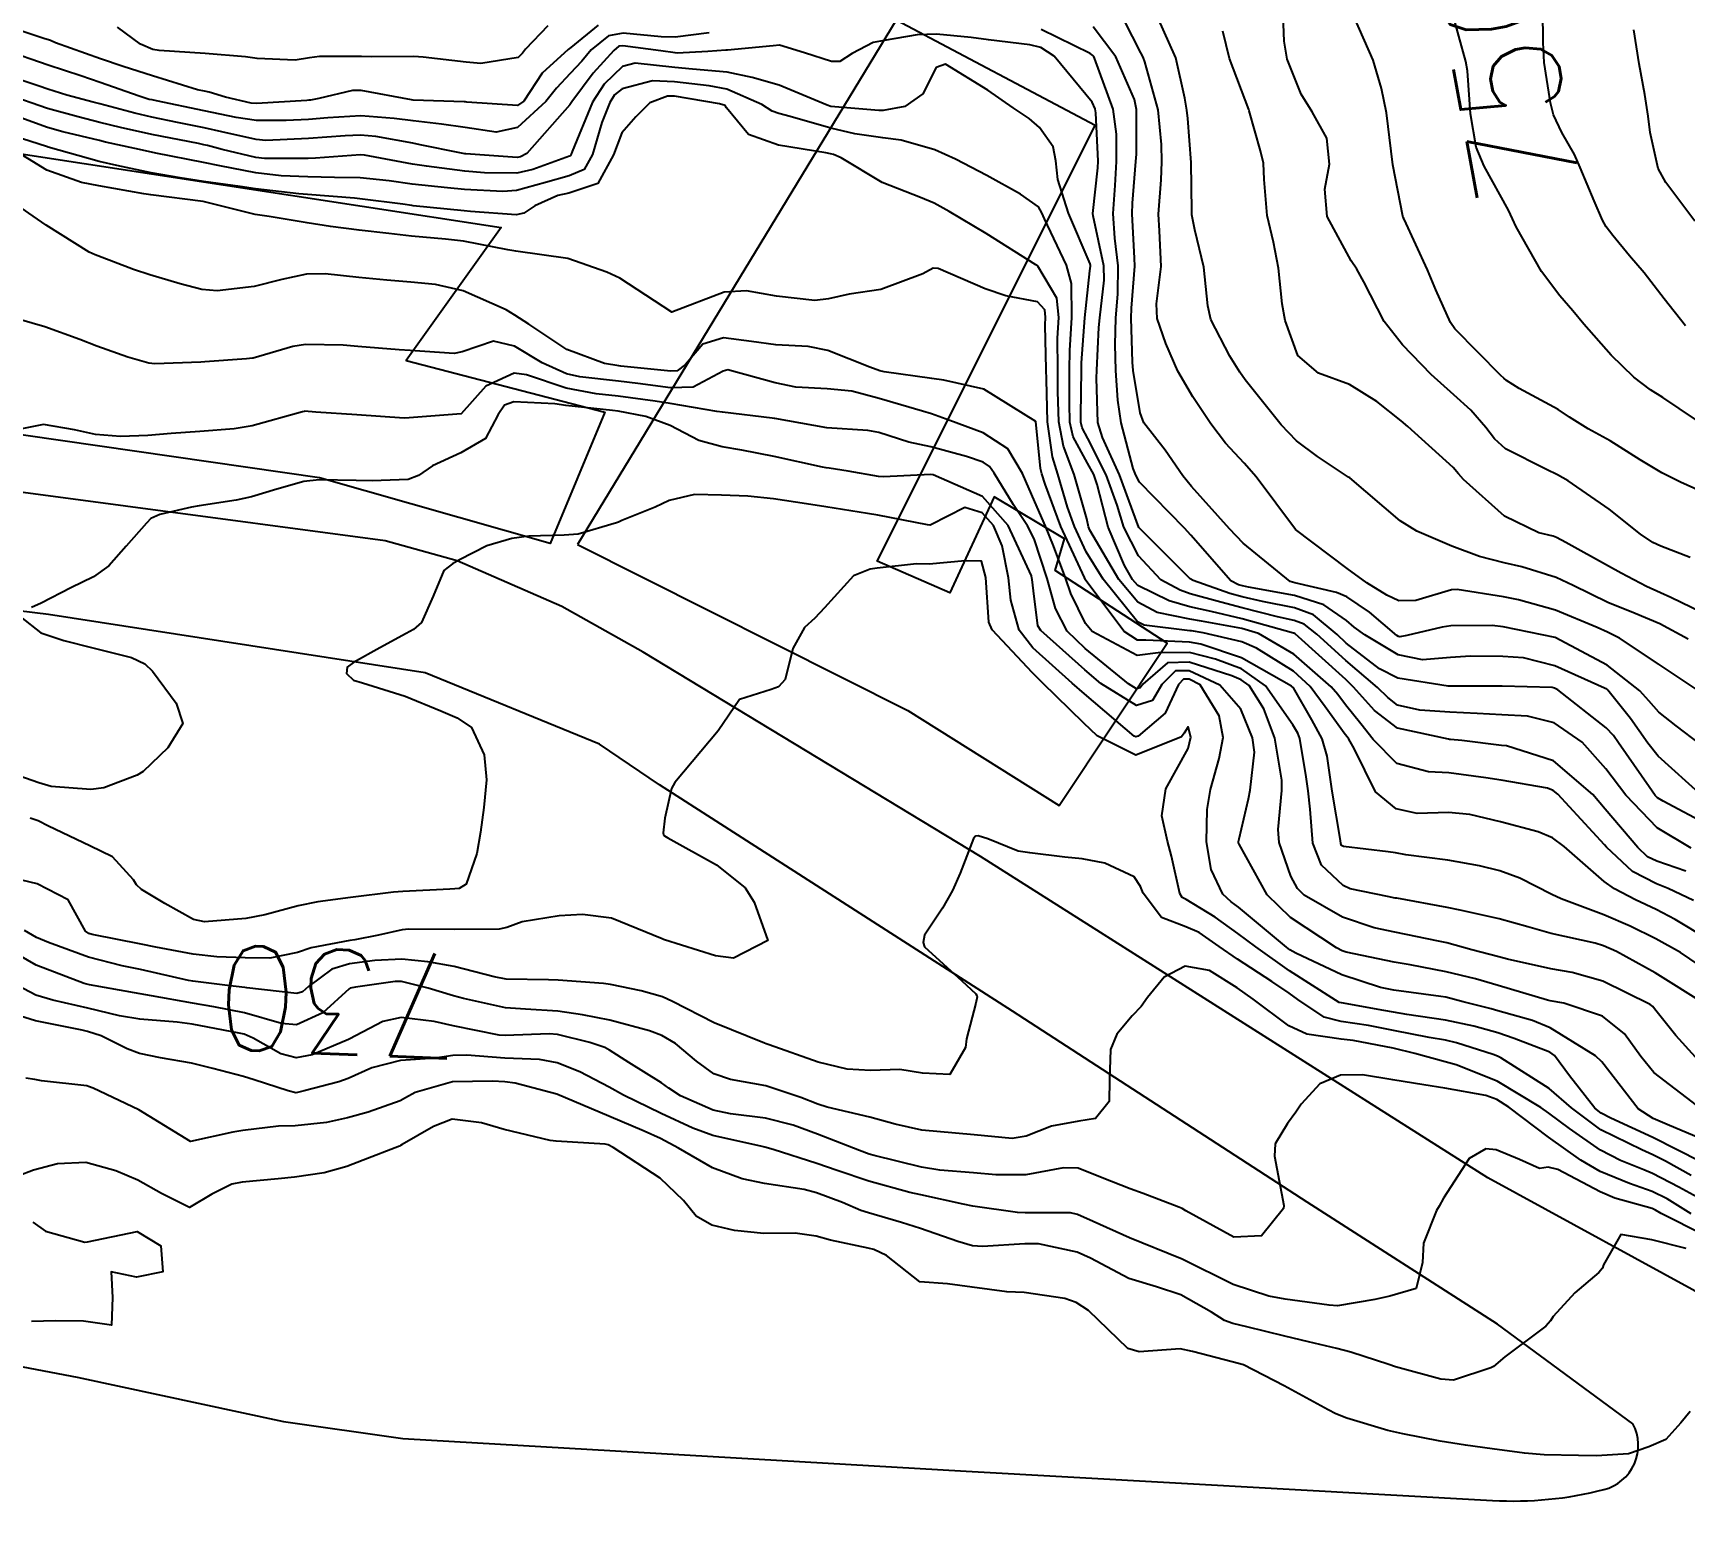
# Model space of a CAD drawing. Header units: metres. Extents: x 318500 to 325275, y 7408834 to 7428799.
# Drawn here: x 322549.2 to 322612.5, y 7418213.7 to 7418270.8 of the extents above; entities that cross this region are included whole.
import ezdxf
from ezdxf.enums import TextEntityAlignment as Align

# ---------------------------------------------------------------- set-up
doc = ezdxf.new("R2010")
doc.units = ezdxf.units.M
doc.header["$MEASUREMENT"] = 0
for name, color, linetype in [('Cotas', 45, 'Continuous'), ('Curvas de Nivel 1m', 11, 'Continuous'), ('Curvas de Nivel 5m', 15, 'Continuous'), ('Edificações', 30, 'Continuous'), ('Vias Primárias', 230, 'Continuous')]:
    doc.layers.add(name, color=color, linetype=linetype)
doc.styles.add('Style-STANDARD', font='STANDARD.shx')

msp = doc.modelspace()

# ---------------------------------------------------------------- linework, layer by layer
at = {"layer": 'Curvas de Nivel 1m', "flags": 128}
for points, elevation in [([(322612.586, 7418247.564), (322611.509, 7418248.15), (322610.557, 7418248.552), (322609.52, 7418248.976), (322608.185, 7418249.623), (322607.533, 7418249.927), (322606.227, 7418250.34), (322605.538, 7418250.49), (322604.599, 7418250.732), (322603.544, 7418251.124), (322602.202, 7418251.703), (322601.556, 7418252.096), (322599.634, 7418253.739), (322599.603, 7418253.762), (322599.58, 7418253.776), (322598.399, 7418254.568), (322597.594, 7418255.166), (322597.006, 7418255.776), (322595.626, 7418257.502), (322595.416, 7418257.793), (322595.039, 7418258.399), (322594.309, 7418259.81), (322594.189, 7418260.336), (322594.041, 7418261.815), (322593.701, 7418263.237), (322593.581, 7418263.822), (322593.575, 7418263.96), (322593.562, 7418265.823), (322593.434, 7418267.502), (322593.386, 7418267.826), (322593.31, 7418268.283), (322592.968, 7418269.832), (322592.264, 7418271.392)], 746), ([(322612.667, 7418250.694), (322611.546, 7418251.131), (322611.237, 7418251.275), (322610.763, 7418251.592), (322609.564, 7418252.541), (322607.993, 7418253.626), (322607.583, 7418253.86), (322607.162, 7418254.061), (322605.598, 7418254.856), (322605.176, 7418255.239), (322604.848, 7418255.671), (322604.268, 7418256.338), (322603.618, 7418256.919), (322602.746, 7418257.699), (322601.647, 7418258.834), (322600.95, 7418259.727), (322600.163, 7418261.248), (322599.904, 7418261.738), (322599.685, 7418262.059), (322598.763, 7418263.754), (322598.68, 7418264.801), (322598.855, 7418265.753), (322598.754, 7418266.758), (322598.189, 7418267.764), (322597.77, 7418268.432), (322597.236, 7418269.778), (322597.117, 7418270.464), (322597.068, 7418271.781)], 748), ([(322612.489, 7418259.572), (322611.675, 7418260.599), (322610.907, 7418261.592), (322610.348, 7418262.252), (322609.704, 7418263.026), (322609.452, 7418263.36), (322609.313, 7418263.616), (322608.985, 7418264.357), (322608.449, 7418265.629), (322608.237, 7418266.125), (322607.753, 7418266.972), (322607.43, 7418267.643), (322607.313, 7418268.099), (322607.081, 7418269.647), (322607.034, 7418270.415), (322607.021, 7418271.648)], 751), ([(322570.848, 7418271.081), (322569.791, 7418270.222), (322569.749, 7418270.182), (322569.689, 7418270.142), (322568.693, 7418269.24), (322567.994, 7418268.166), (322567.758, 7418268.002), (322565.817, 7418268.132), (322565.76, 7418268.141), (322565.714, 7418268.146), (322563.76, 7418268.211), (322563.693, 7418268.221), (322561.765, 7418268.581), (322561.439, 7418268.579), (322560.146, 7418268.266), (322559.82, 7418268.208), (322559.759, 7418268.204), (322559.686, 7418268.198), (322557.758, 7418268.078), (322557.552, 7418268.098), (322556.569, 7418268.318), (322555.949, 7418268.513), (322555.763, 7418268.548), (322555.498, 7418268.599), (322553.772, 7418269.134), (322552.645, 7418269.499), (322551.781, 7418269.79), (322550.063, 7418270.406), (322549.872, 7418270.49), (322549.792, 7418270.517), (322549.645, 7418270.558), (322547.801, 7418271.171)], 744), ([(322575.09, 7418270.781), (322573.798, 7418270.618), (322573.257, 7418270.636), (322571.8, 7418270.775), (322571.243, 7418270.674), (322570.573, 7418270.128), (322570.212, 7418269.705), (322569.776, 7418269.225), (322569.252, 7418268.664), (322568.839, 7418268.154), (322567.75, 7418267.166), (322566.941, 7418266.985), (322565.75, 7418267.166), (322564.84, 7418267.292), (322563.752, 7418267.411), (322563.028, 7418267.506), (322561.754, 7418267.605), (322560.483, 7418267.532), (322559.752, 7418267.471), (322558.893, 7418267.425), (322557.751, 7418267.429), (322556.981, 7418267.54), (322555.755, 7418267.797), (322553.931, 7418268.175), (322553.759, 7418268.214), (322553.645, 7418268.238), (322553.259, 7418268.358), (322551.768, 7418268.881), (322551.023, 7418269.14), (322549.777, 7418269.552), (322548.073, 7418270.14)], 743), ([(322613.14, 7418241.554), (322611.443, 7418243.088), (322611.042, 7418243.586), (322610.387, 7418244.524), (322609.513, 7418245.609), (322609.471, 7418245.647), (322609.393, 7418245.689), (322607.484, 7418246.544), (322606.286, 7418246.85), (322605.489, 7418246.904), (322604.255, 7418246.912), (322603.488, 7418246.866), (322602.414, 7418246.773), (322601.489, 7418246.963), (322600.203, 7418247.729), (322599.797, 7418248.03), (322599.505, 7418248.28), (322598.641, 7418248.883), (322597.515, 7418249.245), (322595.753, 7418249.553), (322595.518, 7418249.608), (322595.371, 7418249.645), (322595.071, 7418249.797), (322593.546, 7418251.549), (322593.298, 7418251.824), (322591.576, 7418253.585), (322591.432, 7418253.851), (322591.335, 7418254.1), (322590.871, 7418255.857), (322590.749, 7418256.723), (322590.671, 7418257.86), (322590.649, 7418258.856), (322590.673, 7418259.86), (322590.743, 7418260.785), (322590.762, 7418261.859), (322590.631, 7418262.925), (322590.564, 7418263.861), (322590.644, 7418264.943), (322590.698, 7418265.86), (322590.702, 7418266.909), (322590.567, 7418267.862), (322589.857, 7418269.811), (322589.824, 7418269.879), (322589.791, 7418269.923), (322589.681, 7418269.992), (322587.805, 7418270.91)], 743), ([(322613.042, 7418243.556), (322612.131, 7418244.244), (322611.462, 7418244.775), (322611.087, 7418245.207), (322610.745, 7418245.591), (322609.484, 7418246.568), (322607.5, 7418247.63), (322605.506, 7418248.04), (322605.078, 7418248.095), (322603.506, 7418248.077), (322603.168, 7418248.028), (322601.816, 7418247.707), (322601.549, 7418247.66), (322601.499, 7418247.667), (322601.436, 7418247.711), (322600.383, 7418248.601), (322599.514, 7418249.187), (322599.125, 7418249.355), (322597.52, 7418249.726), (322597.353, 7418249.772), (322595.542, 7418251.248), (322595.024, 7418251.798), (322593.574, 7418253.417), (322593.238, 7418253.825), (322592.562, 7418254.808), (322591.748, 7418255.848), (322591.606, 7418256.229), (322591.335, 7418257.853), (322591.308, 7418258.18), (322591.258, 7418259.854), (322591.276, 7418260.242), (322591.394, 7418261.853), (322591.387, 7418262.151), (322591.29, 7418263.854), (322591.305, 7418264.265), (322591.439, 7418265.853), (322591.456, 7418266.14), (322591.465, 7418267.853), (322591.39, 7418268.231), (322590.675, 7418269.867), (322589.807, 7418271.009)], 744), ([(322613.513, 7418248.402), (322611.931, 7418249.167), (322611.526, 7418249.344), (322610.999, 7418249.588), (322610.029, 7418250.096), (322609.538, 7418250.367), (322607.905, 7418251.268), (322607.548, 7418251.463), (322607.427, 7418251.51), (322606.868, 7418251.64), (322605.559, 7418252.283), (322603.982, 7418253.684), (322603.796, 7418253.899), (322603.585, 7418254.147), (322601.858, 7418255.707), (322601.603, 7418255.923), (322600.67, 7418256.669), (322599.624, 7418257.323), (322598.43, 7418257.758), (322597.64, 7418258.431), (322597.151, 7418259.775), (322597.036, 7418260.407), (322596.906, 7418261.778), (322596.706, 7418262.774), (322596.465, 7418263.789), (322596.348, 7418265.173), (322596.321, 7418265.791), (322596.215, 7418266.263), (322595.776, 7418267.8), (322595.761, 7418267.846), (322595.024, 7418269.808), (322594.767, 7418270.849)], 747), ([(322613.572, 7418253.002), (322612.297, 7418253.573), (322611.585, 7418253.931), (322610.749, 7418254.436), (322609.603, 7418255.158), (322608.766, 7418255.623), (322608.05, 7418256.069), (322607.617, 7418256.357), (322606.114, 7418257.166), (322605.628, 7418257.468), (322605.526, 7418257.559), (322605.418, 7418257.663), (322603.656, 7418259.455), (322603.483, 7418259.693), (322602.921, 7418260.95), (322602.611, 7418261.706), (322601.709, 7418263.65), (322601.677, 7418263.72), (322601.664, 7418263.767), (322601.284, 7418265.725), (322601.221, 7418266.249), (322601.043, 7418267.727), (322600.849, 7418268.654), (322600.529, 7418269.733), (322599.814, 7418271.354)], 749), ([(322612.847, 7418263.569), (322611.732, 7418265.056), (322611.444, 7418265.584), (322611.13, 7418266.966), (322611.053, 7418267.591), (322610.936, 7418268.429), (322610.719, 7418269.596), (322610.515, 7418270.894)], 752), ([(322613.403, 7418240.42), (322611.635, 7418241.359), (322611.419, 7418241.495), (322611.332, 7418241.581), (322611.102, 7418241.908), (322609.927, 7418243.603), (322609.728, 7418243.881), (322609.456, 7418244.171), (322607.601, 7418245.629), (322607.471, 7418245.696), (322607.385, 7418245.718), (322605.472, 7418245.77), (322605.361, 7418245.772), (322603.471, 7418245.765), (322603.396, 7418245.766), (322601.475, 7418246.071), (322600.775, 7418246.426), (322599.495, 7418247.42), (322599.144, 7418247.745), (322598.246, 7418248.498), (322597.51, 7418248.762), (322596.291, 7418249.004), (322595.514, 7418249.186), (322595.037, 7418249.319), (322593.635, 7418249.818), (322593.521, 7418249.878), (322591.87, 7418251.52), (322591.55, 7418251.839), (322590.812, 7418253.858), (322590.164, 7418255.295), (322589.982, 7418255.866), (322589.931, 7418257.561), (322589.939, 7418257.867), (322590.022, 7418259.499), (322590.055, 7418259.866), (322590.219, 7418261.32), (322590.207, 7418261.865), (322589.796, 7418263.782), (322589.791, 7418263.869), (322589.986, 7418265.618), (322589.997, 7418265.867), (322589.908, 7418267.719), (322589.883, 7418267.869), (322589.764, 7418268.13), (322588.307, 7418269.895), (322587.795, 7418270.221), (322587.374, 7418270.329), (322585.799, 7418270.518), (322585.134, 7418270.602), (322583.802, 7418270.736), (322583.055, 7418270.707), (322581.798, 7418270.497), (322581.373, 7418270.41), (322580.566, 7418269.998), (322580.097, 7418269.693), (322579.785, 7418269.682), (322578.743, 7418270.02), (322577.794, 7418270.317), (322577.54, 7418270.287), (322575.791, 7418270.126), (322575.729, 7418270.123), (322575.042, 7418270.071), (322573.871, 7418270.006), (322573.789, 7418270.014), (322573.24, 7418270.095), (322571.793, 7418270.293), (322571.636, 7418270.269), (322571.442, 7418270.115), (322570.657, 7418269.246), (322569.84, 7418268.139), (322569.759, 7418268.022), (322568.106, 7418266.165), (322567.872, 7418266.034), (322567.738, 7418266.012), (322565.773, 7418266.156), (322565.739, 7418266.155), (322565.545, 7418266.193), (322564.027, 7418266.5), (322563.743, 7418266.554), (322562.324, 7418266.82), (322561.746, 7418266.873), (322561.158, 7418266.844), (322559.745, 7418266.736), (322558.114, 7418266.664), (322557.744, 7418266.696), (322556.423, 7418266.996), (322555.748, 7418267.149), (322554.737, 7418267.353), (322553.752, 7418267.555), (322553.097, 7418267.703), (322551.757, 7418268.064), (322551.505, 7418268.131), (322550.497, 7418268.399), (322549.763, 7418268.625), (322549.435, 7418268.743), (322547.773, 7418269.294)], 742), ([(322612.711, 7418239.56), (322611.401, 7418240.339), (322610.198, 7418241.598), (322609.435, 7418242.597), (322608.533, 7418243.619), (322607.457, 7418244.367), (322606.434, 7418244.62), (322605.46, 7418244.668), (322604.509, 7418244.722), (322603.461, 7418244.774), (322602.317, 7418244.846), (322601.463, 7418245.04), (322601.083, 7418245.332), (322600.694, 7418245.722), (322599.485, 7418246.748), (322598.37, 7418247.757), (322597.884, 7418248.144), (322597.505, 7418248.28), (322596.86, 7418248.422), (322595.51, 7418248.767), (322594.688, 7418248.979), (322593.515, 7418249.308), (322593.13, 7418249.439), (322592.393, 7418249.837), (322591.534, 7418250.758), (322590.979, 7418251.856), (322590.717, 7418252.704), (322590.305, 7418253.863), (322589.594, 7418255.252), (322589.382, 7418255.657), (322589.336, 7418255.874), (322589.33, 7418256.148), (322589.352, 7418257.874), (322589.36, 7418258.148), (322589.486, 7418259.873), (322589.678, 7418261.678), (322589.7, 7418261.85), (322589.7, 7418261.87), (322589.681, 7418261.935), (322588.854, 7418263.883), (322588.447, 7418265.171), (322588.376, 7418265.89), (322588.268, 7418266.415), (322587.753, 7418267.157), (322587.353, 7418267.503), (322586.743, 7418267.915), (322585.77, 7418268.595), (322584.148, 7418269.583), (322583.783, 7418269.454), (322583.276, 7418268.449), (322582.583, 7418267.968), (322581.758, 7418267.812), (322581.587, 7418267.812), (322579.76, 7418267.97), (322579.609, 7418268.012), (322577.771, 7418268.78), (322576.746, 7418269.075), (322575.778, 7418269.278), (322574.46, 7418269.399), (322573.781, 7418269.462), (322572.259, 7418269.629), (322571.781, 7418269.496), (322571.068, 7418268.823), (322570.621, 7418268.127), (322569.845, 7418266.242), (322569.813, 7418266.139), (322569.787, 7418266.092), (322569.739, 7418266.068), (322568.344, 7418265.548), (322567.729, 7418265.417), (322566.488, 7418265.423), (322565.73, 7418265.493), (322564.268, 7418265.676), (322563.733, 7418265.761), (322561.888, 7418266.098), (322561.738, 7418266.111), (322560.018, 7418265.985), (322559.736, 7418265.975), (322558.058, 7418265.972), (322557.736, 7418266.009), (322556.444, 7418266.319), (322555.881, 7418266.468), (322555.742, 7418266.498), (322555.532, 7418266.542), (322553.745, 7418266.896), (322552.542, 7418267.162), (322551.75, 7418267.354), (322550.924, 7418267.564), (322549.755, 7418267.892), (322548.201, 7418268.426)], 741), ([(322612.792, 7418237.559), (322611.822, 7418238.021), (322611.376, 7418238.194), (322610.463, 7418238.676), (322609.461, 7418239.609), (322609.391, 7418239.689), (322607.599, 7418241.628), (322607.422, 7418241.778), (322607.201, 7418241.856), (322605.428, 7418242.163), (322604.839, 7418242.258), (322603.431, 7418242.455), (322602.643, 7418242.487), (322601.436, 7418242.802), (322600.529, 7418243.724), (322600.054, 7418244.33), (322599.463, 7418245.055), (322599.171, 7418245.45), (322598.922, 7418245.748), (322597.488, 7418246.989), (322596.132, 7418247.784), (322595.502, 7418247.971), (322593.952, 7418248.261), (322593.505, 7418248.339), (322592.254, 7418248.585), (322591.511, 7418248.985), (322590.782, 7418249.857), (322589.675, 7418251.742), (322589.622, 7418251.869), (322589.555, 7418252.176), (322589.076, 7418253.878), (322588.665, 7418254.959), (322588.484, 7418255.887), (322588.455, 7418257.05), (322588.449, 7418257.888), (322588.442, 7418259.095), (322588.481, 7418259.888), (322588.409, 7418260.631), (322587.68, 7418261.856), (322587.659, 7418261.879), (322587.612, 7418261.901), (322585.698, 7418263.097), (322584.284, 7418263.944), (322583.715, 7418264.265), (322583.189, 7418264.486), (322581.726, 7418265.049), (322580.149, 7418266.004), (322579.853, 7418266.12), (322579.741, 7418266.148), (322579.564, 7418266.19), (322577.745, 7418266.486), (322576.595, 7418266.894), (322575.759, 7418267.914), (322575.704, 7418268.006), (322575.485, 7418268.064), (322573.764, 7418268.36), (322573.495, 7418268.362), (322572.818, 7418268.099), (322572.287, 7418267.572), (322571.748, 7418266.959), (322571.428, 7418266.115), (322570.832, 7418265.015), (322569.718, 7418264.644), (322569.304, 7418264.558), (322568.42, 7418264.159), (322567.995, 7418263.876), (322567.705, 7418263.82), (322565.95, 7418263.944), (322565.707, 7418263.966), (322563.761, 7418264.167), (322563.709, 7418264.175), (322563.367, 7418264.225), (322561.713, 7418264.43), (322561.515, 7418264.45), (322559.715, 7418264.589), (322559.376, 7418264.614), (322557.718, 7418264.809), (322557.132, 7418264.895), (322555.721, 7418265.094), (322554.83, 7418265.232), (322553.726, 7418265.429), (322552.401, 7418265.699), (322551.732, 7418265.858), (322549.779, 7418266.409), (322549.747, 7418266.417), (322547.746, 7418267.056)], 739), ([(322613.348, 7418236.081), (322612.094, 7418236.834), (322611.365, 7418237.222), (322610.574, 7418237.592), (322609.772, 7418238.002), (322609.377, 7418238.282), (322607.836, 7418239.626), (322607.395, 7418239.955), (322606.841, 7418240.196), (322605.404, 7418240.579), (322604.234, 7418240.851), (322603.409, 7418240.931), (322602.214, 7418240.896), (322601.41, 7418241.071), (322600.618, 7418241.722), (322599.803, 7418243.376), (322599.596, 7418243.738), (322599.534, 7418243.822), (322599.452, 7418243.92), (322598.683, 7418244.976), (322598.108, 7418245.76), (322597.479, 7418246.337), (322596.052, 7418247.224), (322595.495, 7418247.463), (322594.011, 7418247.812), (322593.564, 7418247.882), (322593.501, 7418247.892), (322591.755, 7418248.099), (322591.504, 7418248.232), (322590.189, 7418249.863), (322589.536, 7418250.911), (322589.083, 7418251.877), (322588.825, 7418252.617), (322588.451, 7418253.887), (322588.249, 7418254.552), (322588.056, 7418255.893), (322588.009, 7418257.509), (322588.001, 7418257.894), (322587.965, 7418259.586), (322587.975, 7418259.895), (322587.949, 7418260.182), (322587.666, 7418260.486), (322586.462, 7418260.712), (322585.67, 7418260.978), (322583.86, 7418261.766), (322583.678, 7418261.775), (322583.278, 7418261.558), (322581.67, 7418260.963), (322580.453, 7418260.783), (322579.666, 7418260.601), (322579.14, 7418260.54), (322577.667, 7418260.707), (322576.529, 7418260.908), (322575.668, 7418260.85), (322573.66, 7418260.09), (322571.673, 7418261.394), (322571.173, 7418261.616), (322569.68, 7418262.14), (322567.684, 7418262.424), (322567.381, 7418262.477), (322565.689, 7418262.802), (322565.002, 7418262.889), (322563.692, 7418263.001), (322562.829, 7418263.096), (322561.695, 7418263.226), (322560.593, 7418263.365), (322559.699, 7418263.507), (322558.246, 7418263.748), (322557.703, 7418263.83), (322555.71, 7418264.33), (322553.714, 7418264.586), (322553.442, 7418264.626), (322551.718, 7418264.925), (322551.054, 7418265.056), (322549.727, 7418265.526), (322548.268, 7418266.425)], 738), ([(322613.33, 7418234.864), (322612.303, 7418235.566), (322611.348, 7418236.096), (322610.373, 7418236.577), (322609.361, 7418237.01), (322607.728, 7418237.626), (322607.372, 7418237.786), (322606.147, 7418238.418), (322605.38, 7418238.7), (322604.602, 7418238.892), (322603.384, 7418239.103), (322601.778, 7418239.314), (322601.387, 7418239.38), (322601.1, 7418239.427), (322599.389, 7418239.625), (322599.32, 7418239.672), (322599.292, 7418239.741), (322599.273, 7418239.861), (322598.958, 7418241.747), (322598.77, 7418243.081), (322598.573, 7418243.753), (322598.174, 7418244.483), (322597.469, 7418245.699), (322597.399, 7418245.771), (322595.486, 7418246.855), (322593.932, 7418247.375), (322593.494, 7418247.449), (322591.813, 7418247.527), (322591.495, 7418247.535), (322590.988, 7418247.855), (322589.519, 7418249.812), (322589.497, 7418249.848), (322589.492, 7418249.87), (322589.467, 7418249.925), (322588.562, 7418251.885), (322587.961, 7418253.508), (322587.831, 7418253.896), (322587.787, 7418254.101), (322587.6, 7418255.9), (322585.618, 7418257.142), (322584.084, 7418257.484), (322583.624, 7418257.543), (322581.802, 7418257.802), (322581.628, 7418257.843), (322581.253, 7418257.986), (322579.639, 7418258.621), (322578.888, 7418258.771), (322577.642, 7418258.842), (322576.718, 7418258.97), (322575.646, 7418259.107), (322574.848, 7418258.866), (322574.183, 7418258.082), (322573.871, 7418257.842), (322573.626, 7418257.825), (322571.716, 7418258.022), (322571.629, 7418258.033), (322571.082, 7418258.118), (322569.638, 7418258.663), (322568.187, 7418259.627), (322567.657, 7418259.98), (322567.321, 7418260.173), (322565.667, 7418260.907), (322564.611, 7418261.148), (322563.67, 7418261.232), (322562.747, 7418261.31), (322561.672, 7418261.416), (322560.385, 7418261.551), (322559.673, 7418261.543), (322558.722, 7418261.336), (322557.668, 7418261.078), (322556.255, 7418260.911), (322555.666, 7418260.96), (322554.833, 7418261.173), (322553.672, 7418261.514), (322553.041, 7418261.727), (322551.679, 7418262.242), (322551.578, 7418262.28), (322551.347, 7418262.385), (322549.695, 7418263.424), (322548.244, 7418264.425)], 737), ([(322613.31, 7418233.55), (322611.328, 7418234.793), (322609.842, 7418235.602), (322609.343, 7418235.827), (322609.033, 7418235.924), (322607.35, 7418236.295), (322606.451, 7418236.547), (322605.358, 7418236.855), (322603.854, 7418237.191), (322603.364, 7418237.291), (322601.431, 7418237.647), (322601.369, 7418237.655), (322601.075, 7418237.714), (322599.647, 7418238.011), (322599.374, 7418238.129), (322598.548, 7418238.919), (322598.211, 7418239.758), (322598.11, 7418241.059), (322598.037, 7418241.761), (322597.962, 7418242.296), (322597.722, 7418243.766), (322597.638, 7418243.963), (322597.448, 7418244.292), (322596.405, 7418245.781), (322595.48, 7418246.436), (322594.493, 7418246.797), (322593.488, 7418247.053), (322592.286, 7418247.04), (322591.486, 7418246.947), (322589.758, 7418247.867), (322589.503, 7418248.162), (322588.95, 7418249.314), (322588.757, 7418249.881), (322588.288, 7418251.139), (322587.973, 7418251.894), (322587.564, 7418252.826), (322587.092, 7418253.907), (322586.535, 7418254.861), (322585.595, 7418255.471), (322584.306, 7418255.943), (322583.604, 7418256.193), (322583.267, 7418256.293), (322581.612, 7418256.784), (322580.553, 7418257.059), (322579.617, 7418257.153), (322578.418, 7418257.223), (322577.62, 7418257.379), (322575.806, 7418257.879), (322575.627, 7418257.835), (322574.478, 7418257.216), (322573.616, 7418257.188), (322572.361, 7418257.36), (322571.62, 7418257.447), (322570.138, 7418257.617), (322569.624, 7418257.728), (322568.694, 7418258.154), (322567.639, 7418258.784), (322566.837, 7418258.983), (322565.636, 7418258.567), (322565.329, 7418258.5), (322563.636, 7418258.617), (322563.215, 7418258.647), (322561.638, 7418258.779), (322561.071, 7418258.823), (322559.639, 7418258.852), (322559.142, 7418258.773), (322557.63, 7418258.327), (322557.605, 7418258.326), (322557.369, 7418258.304), (322555.774, 7418258.181), (322555.628, 7418258.174), (322553.86, 7418258.114), (322553.627, 7418258.135), (322552.825, 7418258.362), (322551.636, 7418258.793), (322550.992, 7418259.038), (322549.647, 7418259.522), (322548.108, 7418259.97)], 736), ([(322613.132, 7418229.552), (322611.281, 7418230.973), (322610.784, 7418231.588), (322610.154, 7418232.453), (322609.305, 7418233.135), (322607.825, 7418233.625), (322607.311, 7418233.718), (322607.201, 7418233.742), (322605.32, 7418234.31), (322604.44, 7418234.557), (322603.327, 7418234.834), (322601.94, 7418235.094), (322601.332, 7418235.202), (322599.493, 7418235.582), (322599.338, 7418235.632), (322599.121, 7418235.743), (322597.357, 7418236.908), (322596.461, 7418237.779), (322595.389, 7418239.72), (322595.368, 7418239.769), (322595.365, 7418239.79), (322595.366, 7418239.815), (322595.392, 7418239.928), (322595.753, 7418241.449), (322595.815, 7418241.786), (322595.981, 7418243.238), (322595.9, 7418243.785), (322595.457, 7418244.89), (322594.658, 7418245.802), (322593.478, 7418246.357), (322592.954, 7418246.352), (322592.435, 7418245.836), (322592.079, 7418245.223), (322591.458, 7418245.032), (322590.095, 7418245.864), (322589.478, 7418246.387), (322587.793, 7418247.896), (322587.689, 7418248.084), (322587.515, 7418249.415), (322587.464, 7418249.846), (322587.458, 7418249.901), (322587.434, 7418249.989), (322586.545, 7418251.915), (322585.566, 7418253.026), (322583.669, 7418253.859), (322583.579, 7418253.87), (322581.772, 7418253.782), (322581.577, 7418253.799), (322580.419, 7418253.997), (322579.689, 7418254.116), (322579.581, 7418254.133), (322579.438, 7418254.155), (322577.585, 7418254.561), (322576.349, 7418254.81), (322575.589, 7418254.932), (322574.695, 7418255.177), (322573.597, 7418255.749), (322572.675, 7418256.099), (322571.603, 7418256.296), (322571.397, 7418256.319), (322569.606, 7418256.516), (322569.178, 7418256.575), (322567.607, 7418256.65), (322567.257, 7418256.522), (322567.019, 7418256.176), (322566.524, 7418255.248), (322565.585, 7418254.701), (322564.5, 7418254.206), (322563.959, 7418253.829), (322563.572, 7418253.679), (322562.186, 7418253.626), (322561.571, 7418253.638), (322560.163, 7418253.672), (322559.57, 7418253.606), (322558.537, 7418253.314), (322557.561, 7418253.015), (322556.978, 7418252.89), (322555.555, 7418252.671), (322555.266, 7418252.622), (322554.052, 7418252.345), (322553.71, 7418252.186), (322553.545, 7418252.005), (322552.761, 7418251.132), (322552.097, 7418250.371), (322551.516, 7418249.957), (322550.649, 7418249.531), (322549.505, 7418248.952), (322549.137, 7418248.78)], 734), ([(322613.242, 7418228.375), (322611.882, 7418228.939), (322611.255, 7418229.214), (322610.682, 7418229.589), (322609.287, 7418231.38), (322609.047, 7418231.612), (322607.301, 7418232.685), (322606.632, 7418232.968), (322605.307, 7418233.339), (322605.05, 7418233.406), (322603.97, 7418233.68), (322603.312, 7418233.854), (322603.115, 7418233.89), (322601.316, 7418234.132), (322600.803, 7418234.233), (322599.325, 7418234.713), (322597.562, 7418235.542), (322597.339, 7418235.674), (322597.207, 7418235.771), (322595.363, 7418237.304), (322595.082, 7418237.511), (322594.764, 7418237.799), (322594.32, 7418238.751), (322594.149, 7418239.809), (322594.169, 7418241.048), (322594.296, 7418241.807), (322594.625, 7418242.995), (322594.776, 7418243.8), (322594.629, 7418244.626), (322593.895, 7418245.814), (322593.473, 7418246.041), (322593.257, 7418246.039), (322593.069, 7418245.826), (322592.557, 7418244.73), (322591.527, 7418243.849), (322591.44, 7418243.822), (322591.376, 7418243.851), (322589.464, 7418245.469), (322588.994, 7418245.877), (322587.49, 7418247.237), (322586.972, 7418247.908), (322586.654, 7418249.055), (322586.561, 7418249.914), (322586.314, 7418251.143), (322585.985, 7418251.923), (322585.557, 7418252.409), (322584.889, 7418252.607), (322583.586, 7418251.95), (322583.564, 7418251.936), (322583.453, 7418251.951), (322581.555, 7418252.318), (322581.159, 7418252.383), (322579.559, 7418252.638), (322578.826, 7418252.752), (322577.564, 7418252.938), (322576.572, 7418253.038), (322575.565, 7418253.079), (322574.536, 7418253.105), (322573.562, 7418252.872), (322573.028, 7418252.625), (322571.749, 7418252.108), (322571.616, 7418252.043), (322571.549, 7418252.016), (322570.081, 7418251.593), (322569.541, 7418251.547), (322568.186, 7418251.515), (322567.539, 7418251.426), (322566.577, 7418251.136), (322565.526, 7418250.601), (322565.268, 7418250.449), (322564.933, 7418250.199), (322564.517, 7418249.212), (322564.072, 7418248.211), (322563.769, 7418247.943), (322563.494, 7418247.79), (322562.485, 7418247.235), (322561.476, 7418246.68), (322561.231, 7418246.495), (322561.198, 7418246.253), (322561.466, 7418246.001), (322561.817, 7418245.893), (322563.457, 7418245.38), (322564.822, 7418244.827), (322565.445, 7418244.557), (322565.992, 7418244.184), (322566.473, 7418243.136), (322566.566, 7418242.179), (322566.464, 7418241.119), (322566.339, 7418240.181), (322566.196, 7418239.364), (322565.789, 7418238.186), (322565.525, 7418238.021), (322565.358, 7418238.005), (322565.165, 7418238), (322563.357, 7418237.911), (322563.005, 7418237.874), (322561.354, 7418237.675), (322560.101, 7418237.514), (322559.351, 7418237.354), (322558.071, 7418237.013), (322557.346, 7418236.873), (322555.76, 7418236.739), (322555.345, 7418236.832), (322554.242, 7418237.45), (322553.356, 7418237.981), (322553.162, 7418238.157), (322553.043, 7418238.355), (322552.244, 7418239.238), (322551.379, 7418239.65), (322549.787, 7418240.404), (322549.393, 7418240.606), (322549.091, 7418240.716)], 733), ([(322613.075, 7418227.552), (322611.244, 7418228.488), (322609.634, 7418229.224), (322609.257, 7418229.412), (322609.013, 7418229.612), (322608.049, 7418230.852), (322607.467, 7418231.628), (322607.291, 7418231.754), (322605.927, 7418232.282), (322605.298, 7418232.487), (322604.378, 7418232.751), (322603.303, 7418232.982), (322601.818, 7418233.191), (322601.306, 7418233.279), (322600.941, 7418233.35), (322599.309, 7418233.639), (322599.228, 7418233.66), (322599.086, 7418233.743), (322597.326, 7418234.869), (322596.032, 7418235.783), (322595.348, 7418236.298), (322594.474, 7418236.92), (322593.358, 7418237.594), (322593.217, 7418237.681), (322593.125, 7418237.824), (322592.807, 7418239.254), (322592.646, 7418239.831), (322592.436, 7418240.804), (322592.588, 7418241.832), (322593.436, 7418243.381), (322593.547, 7418243.818), (322593.446, 7418244.215), (322593.293, 7418243.972), (322593.188, 7418243.824), (322591.433, 7418243.129), (322589.96, 7418243.865), (322589.447, 7418244.354), (322587.867, 7418245.894), (322587.476, 7418246.275), (322585.928, 7418247.924), (322585.801, 7418248.224), (322585.692, 7418249.927), (322585.529, 7418250.556), (322584.902, 7418250.563), (322583.527, 7418250.443), (322583.039, 7418250.446), (322581.525, 7418250.281), (322581.266, 7418250.242), (322580.617, 7418249.994), (322579.508, 7418248.772), (322579.144, 7418248.373), (322578.743, 7418248.018), (322578.299, 7418247.211), (322578.004, 7418246.025), (322577.748, 7418245.745), (322577.464, 7418245.643), (322576.253, 7418245.253), (322575.44, 7418244.06), (322573.783, 7418242.085), (322573.658, 7418241.844), (322573.399, 7418240.709), (322573.328, 7418240.154), (322573.345, 7418240.09), (322573.389, 7418240.037), (322573.516, 7418239.96), (322575.373, 7418238.931), (322576.479, 7418238.043), (322576.817, 7418237.5), (322577.34, 7418236.03), (322576.028, 7418235.351), (322575.331, 7418235.437), (322573.379, 7418236.05), (322573.34, 7418236.065), (322573.29, 7418236.091), (322571.348, 7418236.884), (322570.245, 7418237.023), (322569.348, 7418236.973), (322567.933, 7418236.749), (322567.344, 7418236.521), (322567.057, 7418236.458), (322565.343, 7418236.447), (322563.589, 7418236.463), (322563.342, 7418236.436), (322562.432, 7418236.234), (322561.525, 7418236.059), (322561.337, 7418236.035), (322559.854, 7418235.743), (322559.329, 7418235.566), (322558.265, 7418235.347), (322557.326, 7418235.36), (322556.237, 7418235.406), (322555.328, 7418235.502), (322553.907, 7418235.769), (322553.333, 7418235.888), (322551.458, 7418236.259), (322551.339, 7418236.292), (322551.206, 7418236.382), (322550.547, 7418237.587), (322549.358, 7418238.193), (322548.448, 7418238.419)], 732), ([(322548.716, 7418248.418), (322549.491, 7418247.804), (322550.371, 7418247.512), (322551.483, 7418247.231), (322552.972, 7418246.863), (322553.474, 7418246.629), (322553.768, 7418246.347), (322554.678, 7418245.112), (322554.941, 7418244.335), (322554.366, 7418243.405), (322553.421, 7418242.498), (322553.184, 7418242.354), (322551.914, 7418241.871), (322551.411, 7418241.811), (322549.89, 7418241.926), (322549.415, 7418242.07), (322548.4, 7418242.42)], 734), ([(322612.701, 7418227.034), (322611.719, 7418227.573), (322611.234, 7418227.822), (322610.815, 7418228.008), (322609.247, 7418228.776), (322608.122, 7418229.621), (322607.271, 7418230.364), (322605.412, 7418231.535), (322605.289, 7418231.596), (322605.128, 7418231.662), (322603.723, 7418232.112), (322603.295, 7418232.207), (322602.676, 7418232.316), (322601.299, 7418232.588), (322600.35, 7418232.774), (322599.302, 7418232.927), (322598.65, 7418233.097), (322597.639, 7418233.765), (322597.314, 7418234.007), (322596.642, 7418234.455), (322595.333, 7418235.316), (322594.633, 7418235.801), (322593.868, 7418236.332), (322593.347, 7418236.556), (322592.424, 7418236.907), (322591.713, 7418237.845), (322591.619, 7418238.101), (322591.369, 7418238.466), (322590.253, 7418238.985), (322589.379, 7418239.152), (322588.721, 7418239.221), (322587.382, 7418239.388), (322586.926, 7418239.45), (322585.769, 7418239.924), (322585.392, 7418240.031), (322585.297, 7418240.026), (322585.216, 7418239.932), (322584.703, 7418238.603), (322584.42, 7418237.939), (322584.03, 7418237.267), (322583.343, 7418236.237), (322583.286, 7418235.951), (322583.338, 7418235.791), (322584.768, 7418234.486), (322585.311, 7418233.992), (322585.351, 7418233.929), (322585.361, 7418233.877), (322585.306, 7418233.632), (322584.957, 7418232.261), (322584.913, 7418231.934), (322584.316, 7418230.893), (322583.27, 7418230.953), (322582.394, 7418231.086), (322581.271, 7418231.051), (322580.38, 7418231.102), (322579.274, 7418231.369), (322577.388, 7418232.029), (322577.281, 7418232.072), (322577.212, 7418232.1), (322575.292, 7418232.874), (322573.691, 7418233.697), (322573.307, 7418233.867), (322572.485, 7418234.098), (322571.314, 7418234.348), (322571.042, 7418234.386), (322569.316, 7418234.508), (322568.939, 7418234.522), (322567.316, 7418234.551), (322566.858, 7418234.633), (322565.323, 7418235.03), (322564.314, 7418235.217), (322563.326, 7418235.318), (322562.294, 7418235.267), (322561.323, 7418235.133), (322560.646, 7418234.931), (322559.749, 7418234.266), (322559.513, 7418234.061), (322559.306, 7418234.003), (322557.392, 7418234.215), (322557.309, 7418234.226), (322556.644, 7418234.31), (322555.312, 7418234.466), (322555.148, 7418234.497), (322553.319, 7418234.919), (322552.616, 7418235.065), (322551.325, 7418235.396), (322549.789, 7418235.947), (322549.336, 7418236.146), (322548.871, 7418236.415)], 731), ([(322612.711, 7418225.557), (322611.786, 7418226.142), (322611.218, 7418226.416), (322610.346, 7418226.718), (322609.226, 7418227.189), (322608.482, 7418227.617), (322607.243, 7418228.497), (322605.723, 7418229.653), (322605.264, 7418229.94), (322604.841, 7418230.091), (322603.27, 7418230.377), (322602.462, 7418230.508), (322601.275, 7418230.688), (322600.117, 7418230.888), (322599.277, 7418230.867), (322598.486, 7418230.537), (322597.763, 7418229.762), (322597.567, 7418229.453), (322597.249, 7418229.023), (322596.775, 7418228.237), (322596.743, 7418227.775), (322597.107, 7418225.875), (322597.091, 7418225.771), (322596.25, 7418224.724), (322595.193, 7418224.675), (322593.348, 7418225.678), (322593.209, 7418225.761), (322593.083, 7418225.822), (322591.72, 7418226.347), (322591.217, 7418226.514), (322590.146, 7418226.935), (322589.224, 7418227.314), (322588.665, 7418227.322), (322587.217, 7418227.06), (322586.077, 7418227.058), (322585.218, 7418227.135), (322583.931, 7418227.232), (322583.221, 7418227.35), (322581.409, 7418227.796), (322581.228, 7418227.85), (322580.85, 7418227.986), (322579.239, 7418228.616), (322578.308, 7418228.955), (322577.248, 7418229.226), (322575.914, 7418229.387), (322575.252, 7418229.537), (322573.999, 7418230.079), (322573.549, 7418230.372), (322573.265, 7418230.584), (322572.02, 7418231.355), (322571.277, 7418231.833), (322571.094, 7418231.929), (322570.519, 7418232.121), (322569.284, 7418232.432), (322568.972, 7418232.457), (322567.283, 7418232.389), (322567.05, 7418232.406), (322565.289, 7418232.762), (322564.564, 7418232.928), (322563.293, 7418233.077), (322562.59, 7418232.931), (322561.304, 7418232.25), (322561.28, 7418232.236), (322559.888, 7418231.65), (322559.273, 7418231.542), (322558.687, 7418231.692), (322557.635, 7418232.295), (322557.282, 7418232.443), (322557.099, 7418232.486), (322555.287, 7418232.823), (322554.721, 7418232.903), (322553.29, 7418233.017), (322552.507, 7418233.147), (322551.296, 7418233.44), (322549.956, 7418233.745), (322549.303, 7418233.94), (322548.388, 7418234.419)], 729), ([(322613.198, 7418224.742), (322611.562, 7418225.575), (322611.341, 7418225.708), (322611.212, 7418225.766), (322609.781, 7418226.167), (322609.218, 7418226.402), (322607.595, 7418227.258), (322607.227, 7418227.352), (322606.891, 7418227.299), (322606.137, 7418227.646), (322605.235, 7418228.012), (322604.848, 7418228.054), (322604.203, 7418227.675), (322603.215, 7418226.158), (322603.05, 7418225.853), (322602.957, 7418225.693), (322602.451, 7418224.438), (322602.41, 7418223.698), (322602.168, 7418222.697), (322601.161, 7418222.412), (322600.59, 7418222.287), (322599.155, 7418222.042), (322598.837, 7418222.062), (322597.158, 7418222.296), (322596.53, 7418222.406), (322595.166, 7418222.855), (322593.212, 7418223.82), (322593.18, 7418223.837), (322593.152, 7418223.849), (322591.192, 7418224.637), (322589.799, 7418225.266), (322589.205, 7418225.542), (322588.932, 7418225.6), (322587.197, 7418225.602), (322586.909, 7418225.617), (322585.199, 7418225.857), (322584.824, 7418225.934), (322583.205, 7418226.287), (322582.779, 7418226.384), (322581.212, 7418226.813), (322580.001, 7418227.216), (322579.222, 7418227.488), (322577.541, 7418228.027), (322577.231, 7418228.116), (322577.124, 7418228.14), (322575.238, 7418228.566), (322574.47, 7418228.843), (322573.25, 7418229.401), (322571.815, 7418230.104), (322571.263, 7418230.414), (322570.144, 7418231.002), (322569.272, 7418231.346), (322568.59, 7418231.467), (322567.274, 7418231.527), (322565.819, 7418231.64), (322565.274, 7418231.623), (322564.602, 7418231.529), (322563.272, 7418231.433), (322562.18, 7418231.147), (322561.265, 7418230.743), (322560.905, 7418230.612), (322559.585, 7418230.267), (322559.325, 7418230.203), (322559.259, 7418230.201), (322558.966, 7418230.274), (322557.669, 7418230.699), (322557.265, 7418230.825), (322556.079, 7418231.129), (322555.27, 7418231.33), (322554.076, 7418231.538), (322553.273, 7418231.697), (322552.798, 7418231.88), (322551.808, 7418232.372), (322551.283, 7418232.547), (322551.077, 7418232.589), (322549.288, 7418232.958), (322548.509, 7418233.2)], 728), ([(322612.511, 7418224.24), (322611.195, 7418224.561), (322610.018, 7418224.777), (322609.346, 7418223.608), (322609.309, 7418223.477), (322609.176, 7418223.322), (322608.249, 7418222.534), (322607.425, 7418221.627), (322607.317, 7418221.459), (322607.146, 7418221.261), (322605.568, 7418220.087), (322605.131, 7418219.721), (322605.039, 7418219.661), (322603.606, 7418219.199), (322603.123, 7418219.232), (322601.382, 7418219.707), (322601.131, 7418219.795), (322599.674, 7418220.271), (322599.137, 7418220.404), (322598.049, 7418220.666), (322597.141, 7418220.884), (322595.689, 7418221.24), (322595.146, 7418221.363), (322594.833, 7418221.48), (322594.34, 7418221.802), (322593.16, 7418222.457), (322592.231, 7418222.767), (322591.169, 7418223.089), (322589.703, 7418223.865), (322589.183, 7418224.094), (322587.704, 7418224.409), (322587.185, 7418224.419), (322585.568, 7418224.308), (322585.184, 7418224.338), (322584.62, 7418224.502), (322583.19, 7418224.996), (322582.465, 7418225.234), (322581.196, 7418225.599), (322580.909, 7418225.696), (322580.206, 7418225.995), (322579.205, 7418226.37), (322578.728, 7418226.494), (322577.21, 7418226.73), (322576.352, 7418226.904), (322575.219, 7418227.319), (322573.924, 7418228.08), (322573.235, 7418228.453), (322572.605, 7418228.731), (322571.248, 7418229.296), (322569.26, 7418230.14), (322567.666, 7418230.566), (322567.264, 7418230.617), (322566.791, 7418230.648), (322565.264, 7418230.622), (322563.834, 7418230.211), (322563.467, 7418230.007), (322563.255, 7418229.891), (322562.028, 7418229.459), (322561.245, 7418229.244), (322560.441, 7418229.059), (322559.24, 7418228.932), (322558.602, 7418228.918), (322557.237, 7418228.755), (322556.852, 7418228.689), (322555.23, 7418228.33), (322553.248, 7418229.546), (322551.498, 7418230.376), (322551.323, 7418230.441), (322551.261, 7418230.46), (322549.518, 7418230.661), (322549.263, 7418230.7), (322548.918, 7418230.759)], 727), ([(322612.667, 7418217.996), (322612.312, 7418217.562), (322611.735, 7418216.926), (322611.086, 7418216.634), (322610.303, 7418216.371), (322609.08, 7418216.29), (322608.386, 7418216.312), (322607.08, 7418216.329), (322606.329, 7418216.394), (322605.084, 7418216.565), (322604.059, 7418216.702), (322603.087, 7418216.853), (322601.663, 7418217.132), (322601.093, 7418217.267), (322599.515, 7418217.734), (322599.102, 7418217.898), (322598.798, 7418218.051), (322597.118, 7418218.974), (322595.562, 7418219.786), (322595.131, 7418219.898), (322593.609, 7418220.287), (322593.136, 7418220.388), (322591.568, 7418220.277), (322591.136, 7418220.401), (322589.626, 7418221.865), (322589.154, 7418222.166), (322588.715, 7418222.318), (322587.16, 7418222.552), (322586.497, 7418222.573), (322585.162, 7418222.751), (322584.22, 7418222.884), (322583.165, 7418222.955), (322581.888, 7418223.969), (322581.402, 7418224.196), (322581.183, 7418224.251), (322579.743, 7418224.559), (322579.187, 7418224.71), (322578.386, 7418224.82), (322577.188, 7418224.814), (322576.07, 7418224.928), (322575.191, 7418225.132), (322574.595, 7418225.47), (322574.116, 7418226.076), (322573.212, 7418226.922), (322571.417, 7418228.108), (322571.231, 7418228.198), (322571.111, 7418228.232), (322569.233, 7418228.344), (322569.001, 7418228.376), (322567.239, 7418228.795), (322566.37, 7418229.052), (322565.245, 7418229.189), (322564.536, 7418228.905), (322563.337, 7418228.218), (322563.268, 7418228.181), (322563.229, 7418228.158), (322561.845, 7418227.616), (322561.217, 7418227.369), (322560.345, 7418227.127), (322559.21, 7418226.966), (322558.59, 7418226.898), (322557.207, 7418226.771), (322556.814, 7418226.697), (322556.051, 7418226.317), (322555.195, 7418225.805), (322554.117, 7418226.341), (322553.208, 7418226.853), (322552.37, 7418227.206), (322551.217, 7418227.526), (322550.138, 7418227.474), (322549.212, 7418227.232), (322548.614, 7418227.01)], 726), ([(322549.188, 7418225.244), (322549.677, 7418224.894), (322551.181, 7418224.477), (322551.289, 7418224.486), (322553.185, 7418224.892), (322554.097, 7418224.341), (322554.166, 7418223.339), (322553.162, 7418223.14), (322552.186, 7418223.343), (322552.245, 7418222.364), (322552.203, 7418221.295), (322551.136, 7418221.453), (322550.063, 7418221.469), (322549.135, 7418221.434)], 726)]:
    msp.add_lwpolyline(points, dxfattribs=dict(at, elevation=elevation))
at = {"layer": 'Curvas de Nivel 5m', "flags": 128}
for points, elevation in [([(322613.052, 7418245.556), (322611.485, 7418246.599), (322609.958, 7418247.603), (322609.503, 7418247.835), (322609.108, 7418248.011), (322607.516, 7418248.676), (322606.095, 7418249.078), (322605.523, 7418249.189), (322603.742, 7418249.471), (322603.527, 7418249.458), (322602.166, 7418249.051), (322601.513, 7418249.034), (322601.045, 7418249.247), (322600.287, 7418249.728), (322599.528, 7418250.273), (322597.55, 7418251.77), (322596.043, 7418253.785), (322595.585, 7418254.313), (322594.871, 7418255.079), (322594.311, 7418255.809), (322593.615, 7418256.847), (322593.048, 7418257.829), (322592.587, 7418258.895), (322592.256, 7418259.841), (322592.232, 7418260.408), (322592.402, 7418261.839), (322592.339, 7418263.201), (322592.309, 7418263.841), (322592.412, 7418265.158), (322592.43, 7418265.84), (322592.418, 7418266.511), (322592.297, 7418267.842), (322591.787, 7418269.673), (322591.714, 7418269.851), (322591.623, 7418270.022), (322590.687, 7418271.867)], 745), ([(322613.502, 7418255.561), (322611.622, 7418256.817), (322611.152, 7418257.114), (322610.511, 7418257.597), (322609.643, 7418258.444), (322608.601, 7418259.626), (322608.173, 7418260.138), (322607.671, 7418260.718), (322606.977, 7418261.647), (322606.005, 7418263.357), (322605.866, 7418263.658), (322605.715, 7418263.99), (322604.773, 7418265.675), (322604.47, 7418266.402), (322604.26, 7418267.683), (322604.134, 7418269.335), (322604.075, 7418269.686), (322603.805, 7418270.661), (322603.524, 7418271.694)], 750), ([(322568.909, 7418271.048), (322568.065, 7418270.166), (322567.951, 7418270.004), (322567.785, 7418269.836), (322566.355, 7418269.61), (322565.782, 7418269.656), (322564.144, 7418269.856), (322563.785, 7418269.873), (322562.162, 7418269.866), (322561.784, 7418269.88), (322560.175, 7418269.875), (322559.783, 7418269.824), (322559.241, 7418269.737), (322557.783, 7418269.805), (322557.339, 7418269.862), (322555.785, 7418269.992), (322554.031, 7418270.103), (322553.787, 7418270.153), (322553.317, 7418270.357), (322552.432, 7418271.003)], 745), ([(322612.496, 7418238.678), (322611.385, 7418239.065), (322611.038, 7418239.237), (322610.664, 7418239.591), (322609.412, 7418241.064), (322608.935, 7418241.615), (322607.439, 7418242.914), (322605.627, 7418243.477), (322605.448, 7418243.497), (322603.918, 7418243.683), (322603.489, 7418243.728), (322603.45, 7418243.73), (322603.407, 7418243.733), (322601.454, 7418244.156), (322600.573, 7418244.836), (322599.778, 7418245.735), (322599.474, 7418246.029), (322597.541, 7418247.769), (322597.517, 7418247.787), (322597.5, 7418247.794), (322597.472, 7418247.799), (322595.506, 7418248.349), (322594.328, 7418248.627), (322593.51, 7418248.811), (322592.714, 7418249.034), (322591.518, 7418249.628), (322591.307, 7418249.852), (322590.998, 7418250.385), (322590.378, 7418251.862), (322589.949, 7418253.492), (322589.824, 7418253.868), (322589.584, 7418254.312), (322589.032, 7418255.316), (322588.91, 7418255.88), (322588.895, 7418256.597), (322588.896, 7418257.881), (322588.907, 7418258.615), (322588.982, 7418259.88), (322588.975, 7418261.182), (322588.775, 7418261.884), (322587.942, 7418263.661), (322587.841, 7418263.898), (322587.713, 7418264.12), (322587.02, 7418264.611), (322585.731, 7418265.32), (322584.531, 7418265.942), (322583.744, 7418266.302), (322582.45, 7418266.672), (322581.748, 7418266.768), (322580.677, 7418266.924), (322579.751, 7418267.134), (322578.195, 7418267.586), (322577.757, 7418267.691), (322577.508, 7418267.784), (322577.114, 7418268.04), (322575.768, 7418268.624), (322575.091, 7418268.75), (322573.772, 7418268.911), (322572.921, 7418268.95), (322571.768, 7418268.644), (322571.473, 7418268.406), (322571.286, 7418268.117), (322570.982, 7418267.351), (322570.631, 7418266.127), (322570.309, 7418265.554), (322569.728, 7418265.309), (322568.821, 7418265.056), (322567.719, 7418264.749), (322567.188, 7418264.705), (322565.719, 7418264.792), (322565.073, 7418264.846), (322563.722, 7418264.996), (322562.833, 7418265.124), (322561.725, 7418265.23), (322560.738, 7418265.247), (322559.725, 7418265.267), (322558.702, 7418265.309), (322557.727, 7418265.425), (322556.356, 7418265.695), (322555.732, 7418265.819), (322553.903, 7418266.183), (322553.738, 7418266.218), (322553.099, 7418266.36), (322551.97, 7418266.604), (322551.743, 7418266.657), (322550.337, 7418266.992), (322549.747, 7418267.158), (322548.594, 7418267.579)], 740), ([(322612.869, 7418231.556), (322612.118, 7418232.388), (322611.308, 7418233.407), (322611.232, 7418233.504), (322611.136, 7418233.583), (322609.323, 7418234.477), (322608.15, 7418234.799), (322607.33, 7418234.943), (322605.674, 7418235.316), (322605.336, 7418235.402), (322604.302, 7418235.676), (322603.344, 7418235.935), (322603.029, 7418236.009), (322601.35, 7418236.348), (322600.561, 7418236.513), (322599.358, 7418236.923), (322597.88, 7418237.762), (322597.626, 7418238.02), (322597.377, 7418238.496), (322596.924, 7418239.775), (322596.89, 7418240.283), (322597.034, 7418241.774), (322597.032, 7418242.165), (322596.761, 7418243.777), (322596.334, 7418244.904), (322595.778, 7418245.787), (322595.473, 7418246.014), (322595.112, 7418246.159), (322593.483, 7418246.688), (322592.65, 7418246.665), (322591.708, 7418245.846), (322591.607, 7418245.709), (322591.467, 7418245.667), (322591.153, 7418245.853), (322589.49, 7418247.206), (322588.805, 7418247.88), (322588.357, 7418248.736), (322588.043, 7418249.892), (322587.543, 7418251.408), (322587.288, 7418251.904), (322586.757, 7418252.717), (322586.013, 7418253.924), (322585.837, 7418254.181), (322585.584, 7418254.348), (322584.955, 7418254.568), (322583.59, 7418254.932), (322582.744, 7418255.115), (322581.595, 7418255.483), (322581.171, 7418255.561), (322579.597, 7418255.663), (322577.615, 7418256.014), (322577.6, 7418256.016), (322577.503, 7418256.031), (322575.603, 7418256.255), (322575.383, 7418256.283), (322573.607, 7418256.586), (322573.026, 7418256.678), (322571.611, 7418256.872), (322570.772, 7418256.963), (322569.616, 7418257.18), (322568.1, 7418257.686), (322567.624, 7418257.752), (322566.542, 7418257.255), (322565.6, 7418256.19), (322563.598, 7418256.037), (322563.41, 7418256.034), (322561.599, 7418256.152), (322560.031, 7418256.266), (322559.6, 7418256.293), (322559.579, 7418256.291), (322559.519, 7418256.271), (322557.594, 7418255.735), (322556.905, 7418255.622), (322555.592, 7418255.524), (322554.494, 7418255.438), (322553.59, 7418255.365), (322552.553, 7418255.329), (322551.59, 7418255.405), (322550.788, 7418255.588), (322549.594, 7418255.786), (322548.455, 7418255.557)], 735), ([(322613.215, 7418226.046), (322612.236, 7418226.58), (322611.225, 7418227.108), (322610.888, 7418227.247), (322609.996, 7418227.599), (322609.236, 7418228.001), (322608.04, 7418228.83), (322607.257, 7418229.412), (322606.954, 7418229.635), (322605.275, 7418230.644), (322603.705, 7418231.263), (322603.285, 7418231.378), (322602.126, 7418231.702), (322601.292, 7418231.9), (322599.76, 7418232.198), (322599.295, 7418232.254), (322597.983, 7418232.446), (322597.3, 7418232.766), (322595.936, 7418233.784), (322595.316, 7418234.216), (322594.257, 7418234.875), (322593.328, 7418235.05), (322592.524, 7418234.63), (322591.878, 7418233.841), (322591.643, 7418233.507), (322591.299, 7418233.15), (322590.703, 7418232.442), (322590.461, 7418231.858), (322590.429, 7418230.697), (322590.419, 7418229.858), (322589.897, 7418229.217), (322589.249, 7418229.107), (322588.212, 7418228.919), (322587.24, 7418228.536), (322586.699, 7418228.447), (322585.24, 7418228.582), (322584.524, 7418228.654), (322583.242, 7418228.768), (322582.219, 7418228.991), (322581.249, 7418229.261), (322579.613, 7418229.646), (322579.256, 7418229.756), (322578.605, 7418230.017), (322577.264, 7418230.463), (322575.916, 7418230.7), (322575.269, 7418230.919), (322574.608, 7418231.405), (322573.799, 7418232.082), (322573.285, 7418232.397), (322572.807, 7418232.575), (322571.293, 7418232.98), (322570.237, 7418233.185), (322569.298, 7418233.322), (322568.064, 7418233.393), (322567.299, 7418233.451), (322565.685, 7418233.805), (322565.306, 7418233.91), (322564.328, 7418234.205), (322563.314, 7418234.457), (322563.074, 7418234.463), (322561.544, 7418234.246), (322561.35, 7418234.209), (322561.309, 7418234.177), (322560.301, 7418233.254), (322559.288, 7418232.803), (322558.719, 7418232.848), (322557.294, 7418233.26), (322556.122, 7418233.493), (322555.3, 7418233.632), (322553.734, 7418233.916), (322553.305, 7418233.986), (322551.357, 7418234.331), (322551.309, 7418234.343), (322551.16, 7418234.382), (322549.32, 7418235.088), (322547.819, 7418235.939)], 730)]:
    msp.add_lwpolyline(points, dxfattribs=dict(at, elevation=elevation))
at = {"layer": 'Edificações'}
for points in [[(322570.053, 7418251.193), (322582.704, 7418244.84), (322588.494, 7418241.199), (322592.639, 7418247.41), (322588.351, 7418250.194), (322588.702, 7418251.408), (322586.012, 7418253.02), (322584.308, 7418249.348), (322581.529, 7418250.557), (322589.875, 7418267.235), (322582.253, 7418271.265), (322587.765, 7418280.839), (322580.372, 7418283.225), (322576.18, 7418275.616), (322583.238, 7418272.976), (322582.253, 7418271.265)], [(322540.41, 7418256.591), (322545.498, 7418264.507), (322545.819, 7418266.593), (322567.133, 7418263.331), (322563.489, 7418258.237), (322571.093, 7418256.258), (322569.005, 7418251.23), (322560.169, 7418253.744)]]:
    msp.add_lwpolyline(points, close=True, dxfattribs=at)
at = {"layer": 'Vias Primárias'}
for points in [[(323715.644, 7420145.548, 0), (323709.04, 7420132.939)], [(323831.088, 7420001.787, 0), (323833.844, 7420008.443, 0.220888)], [(322871.755, 7418055.651, 0.000002), (322880.943, 7418048.886, -0.018146)], [(322622.765, 7418217.188), (322604.917, 7418226.946), (322585.487, 7418239.24), (322572.562, 7418247.075), (322569.45, 7418248.821), (322565.446, 7418250.562), (322562.687, 7418251.33), (322552.745, 7418252.663), (322534.072, 7418255.144), (322523.489, 7418256.13, -0.06032), (322520.602, 7418256.755, -0.173119), (322516.461, 7418260.082, -0.090139), (322515.888, 7418261.551, -0.009053), (322514.418, 7418269.94, 0.004809), (322513.138, 7418277.626, 0.01382)], [(322542.697, 7418220.866), (322550.89, 7418219.307), (322558.789, 7418217.615), (322563.358, 7418216.963), (322584.932, 7418215.709), (322605.091, 7418214.587, 0.076272), (322609.356, 7418215, 0.486039), (322610.476, 7418217.526), (322605.293, 7418221.336), (322597.996, 7418226.015), (322586.717, 7418233.319), (322573.19, 7418241.994), (322570.897, 7418243.549), (322564.223, 7418246.281), (322549.788, 7418248.518), (322531.118, 7418250.798)]]:
    msp.add_lwpolyline(points, format="xyb", dxfattribs=at)

# ---------------------------------------------------------------- texts
at = {"layer": 'Cotas', "style": 'Style-STANDARD'}
for s, rotation, p in [('750', 100.46096, (322605.708, 7418268.98, 750)), ('730', 177.65749, (322560.912, 7418233.678, 730))]:
    msp.add_text(s, height=4, rotation=rotation, dxfattribs=at).set_placement(p, align=Align.MIDDLE_CENTER)

doc.saveas('drawing.dxf')
